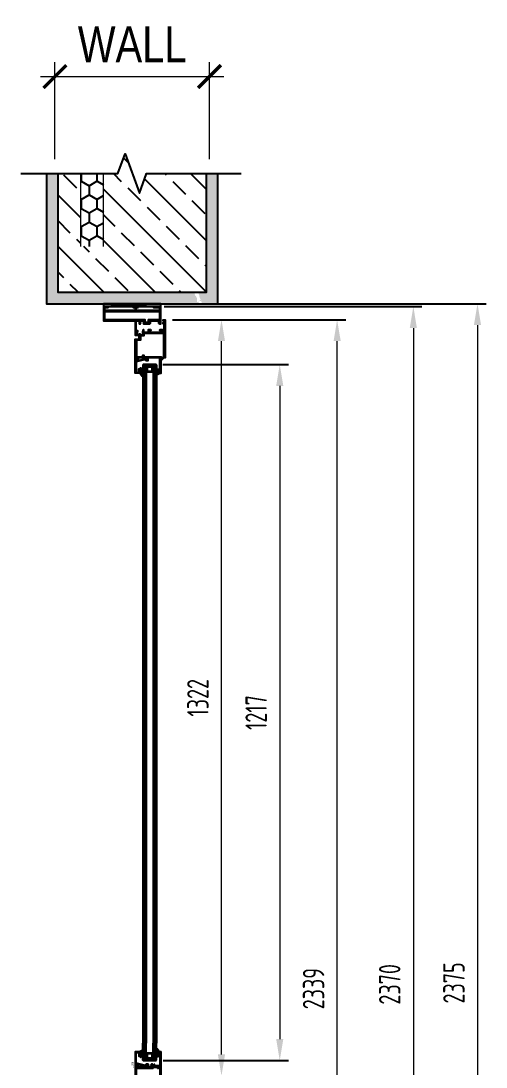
# Model space of a CAD drawing. Header units: inches. Extents: x 73201 to 76807, y -104362 to -100177.
# Drawn here: x 75993 to 76807, y -102006 to -100177 of the extents above; entities that cross this region are included whole.
import ezdxf
from ezdxf.enums import TextEntityAlignment as Align

# ---------------------------------------------------------------- set-up
doc = ezdxf.new("R2010")
doc.units = ezdxf.units.IN
doc.header["$MEASUREMENT"] = 0
doc.header["$PDMODE"] = 2
doc.linetypes.add('CONTINUA', pattern=[0])
for name, color, linetype in [('ALF - Aluminum Section', 3, 'Continuous'), ('DIM-IN', 12, 'Continuous'), ('HAT-WIN', 8, 'Continuous'), ('INSULATION', 27, 'Continuous'), ('PC HATCH', 44, 'Continuous'), ('screen', 7, 'Continuous'), ('WALL', 232, 'Continuous')]:
    doc.layers.add(name, color=color, linetype=linetype)
doc.styles.add('DIM TEXT', font='dim.shx', dxfattribs={"width": 0.8})
doc.styles.add('ORGADATA', font='txt', dxfattribs={"oblique": 1})
doc.styles.add('style1', font='sanss___.ttf', dxfattribs={"width": 0.8})
doc.dimstyles.new('DIM-IN', dxfattribs={"dimtxt": 62.5, "dimasz": 40, "dimexe": 25, "dimexo": 25, "dimgap": 25, "dimtad": 1, "dimdec": 0, "dimzin": 0, "dimdsep": 46, "dimtxsty": 'style1', "dimblk": 'ARCHTICK', "dimcen": 0.09, "dimdle": 25, "dimclrd": 1, "dimclre": 1, "dimclrt": 2, "dimadec": 0, "dimazin": 0, "dimtfac": 1, "dimtdec": 0, "dimtofl": 0, "dimtmove": 2, "dimatfit": 3, "dimfxl": 0, "dimtolj": 1, "dimtzin": 0, "dimlwd": 9, "dimlwe": 9, "dimarcsym": 0})
doc.dimstyles.new('PMI-15', dxfattribs={"dimscale": 15, "dimtxt": 2.5, "dimasz": 2.5, "dimexe": 1, "dimexo": 1, "dimgap": 1.5, "dimtad": 1, "dimdec": 0, "dimzin": 0, "dimdsep": 46, "dimtxsty": 'DIM TEXT', "dimcen": 0, "dimclrd": 252, "dimclre": 252, "dimclrt": 1, "dimadec": 1, "dimazin": 0, "dimtfac": 1, "dimtdec": 0, "dimtofl": 0, "dimtmove": 0, "dimatfit": 3, "dimfxl": 0, "dimtolj": 1, "dimtzin": 0, "dimlwd": 9, "dimlwe": -1, "dimarcsym": 0})

# ---------------------------------------------------------------- blocks, each defined once
blk = doc.blocks.new('APC-11600', base_point=(-100, 0))
at = {"color": 40, "linetype": 'Continuous'}
for points in [[(0, 30), (-12.75, 30, -1), (-12.75, 31.5), (-2, 31.5), (-2, 36.9), (-43, 36.9), (-43, 31.5), (-39.75, 31.5, -1), (-39.75, 30), (-48.25, 30, -1), (-48.25, 31.5), (-45, 31.5), (-45, 36.9), (-98, 36.9), (-98, 31.5), (-91.75, 31.5, -1), (-91.75, 30), (-100, 30), (-100, 55), (-45, 55), (-45, 80), (-39.8, 80), (-39.8, 78.45, -0.414214), (-40.55, 77.7), (-41.1, 77.7), (-41.1, 78.6), (-43.5, 78.6), (-43.5, 73.8), (-41.1, 73.8), (-41.1, 74.7), (-40.55, 74.7, -0.414214), (-39.8, 73.95), (-39.8, 72.4), (-43, 72.4), (-43, 55), (-38, 55), (-38, 59.5, -0.414214), (-37.5, 60), (-35.541204, 60, -0.339454), (-35.251427, 59.777646), (-35.010272, 58.877646, -0.493145), (-35.30005, 58.5), (-36.5, 58.5), (-36.5, 55), (-29, 55), (-29, 58.5), (-30.2, 58.5, -0.493145), (-30.489778, 58.877646), (-30.248623, 59.777646, -0.339454), (-29.958846, 60), (-19.3, 60, -0.414214), (-17.8, 58.5), (-17.8, 58), (-19.9, 58), (-19.9, 55), (-1.8, 55), (-1.8, 58), (-4, 58), (-4, 58.4, -0.414214), (-2.4, 60), (0, 60)], [(-27.5, 53), (-98, 53), (-98, 38.9), (-2, 38.9), (-2, 53), (-21.3999, 53, -0.414214), (-21.8999, 53.5), (-21.8999, 58), (-26.4, 58, 0.414214), (-27, 57.4), (-27, 53.5, -0.414214), (-27.5, 53)]]:
    blk.add_lwpolyline(points, format="xyb", close=True, dxfattribs=at)
blk = doc.blocks.new('APC-32105', base_point=(-48.2, -23.67))
at = {"color": 40, "linetype": 'Continuous'}
blk.add_lwpolyline([(3.8, 48.08), (3.8, 10.33), (-3.2, 10.33), (-3.2, 1.23, -0.857195), (-4.176627, 1.078915), (-4.7, 2.73), (-9.2, 2.73), (-9.2, -1.67), (-9.703995, -5.833078, -0.938672), (-10.7, -5.77), (-10.7, -1.67), (-14.7, -1.67), (-14.95, -1.42), (-15.2, -1.67), (-19.2, -1.67), (-19.2, -6.27), (-22.95, -6.27, -1), (-22.95, -4.77), (-21.2, -4.77), (-21.2, -1.67), (-41.2, -1.67), (-41.2, -4.77), (-39.45, -4.77, -1), (-39.45, -6.27), (-43.2, -6.27), (-43.2, -1.67), (-46.6, -1.67), (-46.6, -16.67), (-44.7, -16.67), (-44.7, -18.37, -1), (-45.7, -18.37), (-45.7, -17.92), (-47.2, -17.92), (-47.2, -22.42), (-45.7, -22.42), (-45.7, -21.97, -1), (-44.7, -21.97), (-44.7, -23.67), (-48.2, -23.67), (-48.2, 43.08), (-46.2, 43.08), (-41, 48.08), (-41, 70.08), (-36.3, 70.08), (-36.3, 68.33, -1), (-37.3, 68.33), (-37.3, 68.83), (-39.8, 68.83), (-39.8, 63.83), (-37.3, 63.83), (-37.3, 64.33, -1), (-36.3, 64.33), (-36.3, 62.58), (-39.3, 62.58), (-39.3, 44.33, 0.414216), (-38.049989, 43.08), (-18, 43.08), (-18, 48.08), (-15.8, 48.08, -0.414214), (-14.2, 46.48), (-14.2, 46.08), (-16.2, 46.08), (-16.2, 43.08), (1.8, 43.08), (1.8, 46.08), (-0.2, 46.08), (-0.2, 46.48, -0.414214), (1.4, 48.08), (3.8, 48.08)], format="xyb", close=True, dxfattribs=at)
blk.add_lwpolyline([(1.8, 12.33), (1.8, 41.08), (-9.2, 41.08), (-9.2, 38.58), (-11.2, 38.58), (-11.2, 41.08), (-41.3, 41.08), (-41.3, 45.016971), (-46.2, 40.305432), (-46.2, 0.33), (-11.2, 0.33), (-11.2, 4.73), (-5.2, 4.73), (-5.2, 12.33), (1.8, 12.33)], close=True, dxfattribs=at)
blk = doc.blocks.new('APC-11256', base_point=(6.8, -49.1))
at = {"color": 40, "linetype": 'Continuous'}
blk.add_lwpolyline([(17.4, -31.95, -1), (16.3, -31.95), (16.3, -28.85, -1), (17.4, -28.85), (17.4, -29.3), (19.2, -29.3), (19.2, -24.3), (17.4, -24.3), (17.4, -24.75, -1), (16.3, -24.75), (16.3, -22.8), (26.3, -22.8), (26.3, -44.05, -0.830877), (24.850333, -44.320123), (22.4, -44.900701), (22.4, -46.9), (22.8, -47.13094), (22.8, -47.3), (21.1, -49), (21.1, -45.208721), (9.4, -47.980898), (9.4, -48.1, -0.833502), (7.464895, -48.454372), (6.8, -46.7), (8.3, -46.7), (24.8, -42.790519), (24.8, -25.3, 0.414225), (23.799961, -24.3), (21.3, -24.3, 0.414223), (20.3, -25.300034), (20.3, -30.4), (17.4, -30.4), (17.4, -31.95)], format="xyb", close=True, dxfattribs=at)
blk = doc.blocks.new('APC-R005006E', base_point=(56.882605, -4.18531))
at = {"color": 1, "linetype": 'Continuous'}
for p, q in [((54.447421, -1.630742), (54.14923, -1.928934)), ((56.882626, -5.251091), (54.169266, -2.537731)), ((54.176237, -1.455673), (58.145523, -4.018134)), ((55.321092, -10.424749), (54.185808, -9.289465)), ((55.266005, -2.159197), (54.188485, -3.236716)), ((56.882618, -5.930737), (54.20117, -8.612185)), ((56.88261, -6.598113), (54.20334, -3.918844)), ((55.836286, -9.592904), (54.212246, -7.968865)), ((56.084589, -2.687652), (54.213771, -4.558469)), ((56.882634, -4.583683), (54.220608, -7.245709)), ((56.866673, -7.929214), (54.221505, -5.284046)), ((56.351479, -8.761059), (54.224304, -6.633884)), ((56.903172, -3.216106), (54.224638, -5.894641)), ((57.18189, -6.978504), (54.31394, -9.846454)), ((54.314396, -11.7), (54.43258, -10.080754)), ((55.708985, -9.798447), (54.354311, -11.153122)), ((54.805899, -11.256594), (54.37799, -10.828686)), ((57.348864, -7.150655), (54.504775, -11.742796)), ((57.166599, -4.188025), (54.904197, -1.925624)), ((56.882636, -4.346484), (56.882608, -6.823128)), ((56.982608, -6.92313), (57.262171, -7.000812)), ((58.1, -4.207171), (57.051075, -4.185656)), ((57.721756, -3.744561), (57.276047, -4.19027)), ((57.358515, -7.074018), (57.288965, -7.004469))]:
    blk.add_line(p, q, dxfattribs=at)
for centre, radius, start, end in [((54.16258, -1.482384), 0.03, 62.920284, 180), ((-66.656758, -6.209639), 120.881807, 358.368866, 2.241204), ((54.505588, -9.673056), 0.330292, 176.086981, 191.06523), ((53.898073, -10.212565), 0.55406, 16.875586, 59.240777), ((54.414396, -11.7), 0.1, 180, 334.6618), ((54.33258, -10.080754), 0.1, 0, 16.875586), ((57.040631, -4.343336), 0.158026, 86.210245, 181.141449), ((56.982608, -6.82313), 0.1, 179.999171, 270), ((57.262171, -7.100812), 0.1, 330.103655, 90), ((58.1, -4.107171), 0.1, 270, 62.920284)]:
    blk.add_arc(centre, radius, start, end, dxfattribs=at)
blk = doc.blocks.new('*U145')
at = {"color": 7, "linetype": 'Continuous'}
for p, q in [((-143.005684, 3238.6), (-131.005684, 3238.6)), ((-143.005684, 3238.2), (-131.005684, 3238.2)), ((-143.005684, 3237.8), (-131.005684, 3237.8)), ((-143.005684, 3237.4), (-131.005684, 3237.4)), ((-143.005684, 3237), (-131.005684, 3237)), ((-143.005684, 3236.6), (-131.005684, 3236.6)), ((-143.005684, 3236.2), (-141.805684, 3236.2)), ((-143.005684, 3235.8), (-142.205684, 3235.8)), ((-143.005684, 3235.4), (-142.605684, 3235.4)), ((-143.005684, 3235), (-142.995684, 3235)), ((-132.205684, 3236.2), (-131.005684, 3236.2)), ((-131.805684, 3235.8), (-131.005684, 3235.8)), ((-131.405684, 3235.4), (-131.005684, 3235.4)), ((-131.015684, 3235), (-131.005684, 3235))]:
    blk.add_line(p, q, dxfattribs=at)
blk = doc.blocks.new('APC-S032004E', base_point=(91.251609, -5.836221))
at = {"color": 1, "linetype": 'Continuous'}
for p, q in [((88.304506, -1.34813), (88.914441, -0.738195)), ((88.378472, -10.638825), (89.721774, -12.481602)), ((88.385173, -5.810393), (91.436409, -8.861629)), ((88.405711, -10.676193), (88.84281, -10.239095)), ((88.598218, -1.982322), (92.509035, -5.89314)), ((88.614549, -6.42624), (89.041749, -5.999041)), ((88.642414, -10.108749), (89.166207, -10.632542)), ((89.457827, -6.237801), (88.67278, -5.787314)), ((88.73599, -0.773056), (90.976745, -3.013811)), ((89.435534, -10.960207), (88.751294, -10.127756)), ((88.758831, -2.240843), (89.740428, -1.259246)), ((88.973644, -11.455299), (89.455143, -10.9738)), ((89.17056, -7.217268), (91.967686, -4.420142)), ((89.246127, -3.100586), (90.297242, -2.04947)), ((89.535158, -11.001493), (91.242531, -12.708866)), ((89.541577, -12.234404), (91.35133, -10.424651)), ((92.781706, -5.575387), (89.552996, -0.993245)), ((89.632379, -8.102487), (91.251609, -6.483257)), ((89.666991, -4.02676), (90.854057, -2.839694)), ((89.739534, -8.511792), (91.173323, -9.945582)), ((89.744961, -4.476104), (91.160691, -5.891834)), ((89.750025, -4.613286), (89.757367, -6.06332)), ((89.753438, -5.287351), (91.410871, -3.629918)), ((89.756208, -5.834389), (91.251609, -7.329791)), ((89.75821, -12.571584), (91.242531, -14.055905)), ((89.75908, -9.322824), (91.251609, -7.830295)), ((89.75908, -8.782954), (89.75908, -10.802929)), ((89.75908, -10.669863), (91.173323, -9.25562)), ((89.75908, -9.878377), (91.242531, -11.361828)), ((89.760156, -12.599414), (89.760156, -13.32027)), ((89.763955, -13.359065), (91.242531, -11.880489)), ((89.802676, -13.44356), (90.647985, -14.523289)), ((90.340072, -14.129986), (91.242531, -13.227527)), ((91.173323, -10.424651), (91.173323, -8.861629)), ((91.173323, -8.861629), (92.570868, -8.861629)), ((92.570868, -10.424651), (91.173323, -10.424651)), ((91.242531, -14.087122), (91.242531, -11.081977)), ((91.242531, -11.081977), (92.441386, -11.081977)), ((91.251609, -8.204303), (91.251609, -6.101772)), ((92.441386, -8.204303), (91.251609, -8.204303)), ((91.281373, -5.836221), (91.922908, -5.89314)), ((91.567314, -8.861629), (92.22464, -8.204303)), ((91.652393, -10.424651), (92.309719, -11.081977)), ((91.848342, -5.886524), (92.524501, -5.210365)), ((91.922908, -5.89314), (92.320107, -5.89314)), ((92.041043, -11.081977), (93.228537, -9.894483)), ((92.126122, -8.204303), (93.228537, -9.306718)), ((92.320107, -5.89314), (92.598981, -5.89314)), ((92.47276, -11.245019), (92.623469, -11.395727)), ((92.512153, -7.91679), (92.581446, -7.847497)), ((93.228537, -8.510477), (92.553493, -7.818858)), ((92.553493, -11.467422), (93.228537, -10.775803)), ((92.570868, -9.205114), (93.228537, -8.547444)), ((92.570868, -8.861629), (92.570868, -10.424651)), ((92.570868, -9.996087), (93.228537, -10.653757)), ((93.228537, -10.775803), (93.228537, -8.510477))]:
    blk.add_line(p, q, dxfattribs=at)
for centre, radius, start, end in [((88.510815, -5.979677), 0.210815, 99.895238, 225.918561), ((88.620938, -10.429855), 0.320092, 101.360732, 220.756604), ((88.906408, -1.352107), 0.601915, 116.623646, 213.658301), ((82.810673, -11.096689), 7.449703, 25.498485, 41.801068), ((75.047549, -10.580251), 16.048209, 25.470036, 33.658301), ((88.543245, -6.16558), 0.399525, 80.104762, 99.895238), ((88.632452, -10.487163), 0.378545, 71.702989, 101.360732), ((88.538706, -6.191597), 0.425936, 71.652752, 80.104762), ((88.964305, -1.467605), 0.731113, 63.376354, 116.623646), ((88.772335, -1.850567), 1.159496, 47.679597, 63.376354), ((89.55908, -10.802929), 0.2, 231.849244, 0), ((89.557369, -6.064332), 0.2, 240.151286, 0.29008), ((87.868452, -8.782954), 1.890628, 0, 28.194813), ((87.547933, -4.625897), 2.202128, 0.32811, 25.470036), ((89.560156, -12.599414), 0.2, 0, 36.090389), ((89.960156, -13.32027), 0.2, 180, 218.057005), ((90.805464, -14.4), 0.2, 218.057005, 285.697834), ((90.717531, -14.087122), 0.525, 285.697834, 0), ((91.269562, -5.969341), 0.133643, 84.929831, 262.279893), ((93.706265, -8.363167), 1.274816, 154.724545, 172.841369), ((93.706265, -10.923113), 1.274816, 187.158631, 205.275455), ((92.616497, -5.691798), 0.202102, 265.027939, 35.169634)]:
    blk.add_arc(centre, radius, start, end, dxfattribs=at)
blk = doc.blocks.new('APC-11360', base_point=(83.4, -55.2))
at = {"color": 40, "linetype": 'Continuous'}
for points in [[(83.4, -54.7), (83.4, 28.8, -0.414214), (83.9, 29.3), (88.6, 29.3), (88.6, 27.75, -0.414214), (87.85, 27), (87.3, 27), (87.3, 27.9), (84.9, 27.9), (84.9, 23.1), (87.3, 23.1), (87.3, 24), (87.85, 24, -0.414214), (88.6, 23.25), (88.6, 21.7), (85.4, 21.7), (85.4, 4.3), (94.6, 4.3), (94.6, 6.8, -1), (95.6, 6.8), (95.6, 4.3), (97.8, 4.3), (97.8, 6.8, -0.414214), (98.3, 7.3), (99.8, 7.3, -0.414214), (101, 6.1), (101, 5.8), (99.3, 5.8), (99.3, 2.3), (106.7, 2.3), (106.7, 5.8), (105, 5.8), (105, 6.1, -0.414214), (106.2, 7.3), (109.1, 7.3, -0.414214), (110.6, 5.8), (110.6, 5.3), (108.5, 5.3), (108.5, 2.3), (126.6, 2.3), (126.6, 5.3), (124.4, 5.3), (124.4, 5.7, -0.414214), (126, 7.3), (128.4, 7.3), (128.4, -33.2), (126, -33.2, -0.414214), (124.4, -31.6), (124.4, -31.2), (126.6, -31.2), (126.6, -28.2), (108.5, -28.2), (108.5, -31.2), (110.6, -31.2), (110.6, -31.7, -0.414214), (109.1, -33.2), (106.2, -33.2, -0.414214), (105, -32), (105, -31.7), (106.7, -31.7), (106.7, -28.2), (99.3, -28.2), (99.3, -31.7), (101, -31.7), (101, -32, -0.414214), (99.8, -33.2), (98.3, -33.2, -0.414214), (97.8, -32.7), (97.8, -30.2), (95.6, -30.2), (95.6, -32.7, -1), (94.6, -32.7), (94.6, -30.2), (85.4, -30.2), (85.4, -47.6), (88.6, -47.6), (88.6, -49.15, -0.414214), (87.85, -49.9), (87.3, -49.9), (87.3, -49), (84.9, -49), (84.9, -53.8), (87.3, -53.8), (87.3, -52.9), (87.85, -52.9, -0.414214), (88.6, -53.65), (88.6, -55.2), (83.9, -55.2, -0.414214), (83.4, -54.7)], [(85.4, 2.3), (85.4, -28.2), (87.9, -28.2), (87.9, -26.5, -0.414214), (88.2, -26.2), (89.1, -26.2, -0.414214), (89.4, -26.5), (89.4, -28.2), (97.3, -28.2), (97.3, -26.7, -0.414214), (97.8, -26.2), (126.4, -26.2), (126.4, 0.3), (97.8, 0.3, -0.414214), (97.3, 0.8), (97.3, 2.3), (89.4, 2.3), (89.4, 0.6, -0.414214), (89.1, 0.3), (88.2, 0.3, -0.414214), (87.9, 0.6), (87.9, 2.3), (85.4, 2.3)]]:
    blk.add_lwpolyline(points, format="xyb", close=True, dxfattribs=at)
blk = doc.blocks.new('*U146')
at = {"color": 7, "linetype": 'Continuous'}
for p, q in [((-143.005684, 2080.35), (-142.855684, 2080.35)), ((-143.005684, 2079.95), (-142.455684, 2079.95)), ((-143.005684, 2079.55), (-142.055684, 2079.55)), ((-143.005684, 2079.15), (-141.655684, 2079.15)), ((-143.005684, 2078.75), (-131.005684, 2078.75)), ((-143.005684, 2078.35), (-131.005684, 2078.35)), ((-143.005684, 2077.95), (-131.005684, 2077.95)), ((-143.005684, 2077.55), (-131.005684, 2077.55)), ((-143.005684, 2077.15), (-131.005684, 2077.15)), ((-143.005684, 2076.75), (-131.005684, 2076.75)), ((-132.355684, 2079.15), (-131.005684, 2079.15)), ((-131.955684, 2079.55), (-131.005684, 2079.55)), ((-131.555684, 2079.95), (-131.005684, 2079.95)), ((-131.155684, 2080.35), (-131.005684, 2080.35))]:
    blk.add_line(p, q, dxfattribs=at)
blk = doc.blocks.new('*D258')
at = {"layer": 'Defpoints', "color": 0}
for p in [(76237.8, -100671), (76232.4, -103046), (76791.7, -103046)]:
    blk.add_point(p, dxfattribs=at)
at = {"layer": 'screen', "color": 252}
for p, q in [((76252.8, -100671), (76806.7, -100671)), ((76247.4, -103046), (76806.7, -103046))]:
    blk.add_line(p, q, dxfattribs=at)
at = {"layer": 'screen', "color": 252, "lineweight": 9}
blk.add_line((76791.7, -100708.5), (76791.7, -103008.5), dxfattribs=at)
at = {"layer": 'screen', "color": 252}
for points in [[(76785.4, -100708.5), (76797.9, -100708.5), (76791.7, -100671)], [(76785.4, -103008.5), (76797.9, -103008.5), (76791.7, -103046)]]:
    blk.add_solid(points, dxfattribs=at)
at = {"layer": 'screen', "color": 1, "insert": (76750.4, -101858.5), "char_height": 37.5, "attachment_point": 5, "rotation": 90, "style": 'DIM TEXT'}
blk.add_mtext('\\A1;2375', dxfattribs=at)
blk = doc.blocks.new('*D259')
at = {"layer": 'Defpoints', "color": 0}
for p in [(76228.8, -100676), (76232.4, -103046), (76679.5, -103046)]:
    blk.add_point(p, dxfattribs=at)
at = {"layer": 'screen', "color": 252}
for p, q in [((76243.8, -100676), (76694.5, -100676)), ((76247.4, -103046), (76694.5, -103046))]:
    blk.add_line(p, q, dxfattribs=at)
at = {"layer": 'screen', "color": 252, "lineweight": 9}
blk.add_line((76679.5, -100713.5), (76679.5, -103008.5), dxfattribs=at)
at = {"layer": 'screen', "color": 252}
for points in [[(76673.2, -100713.5), (76685.7, -100713.5), (76679.5, -100676)], [(76673.2, -103008.5), (76685.7, -103008.5), (76679.5, -103046)]]:
    blk.add_solid(points, dxfattribs=at)
at = {"layer": 'screen', "color": 1, "insert": (76638.2, -101861), "char_height": 37.5, "attachment_point": 5, "rotation": 90, "style": 'DIM TEXT'}
blk.add_mtext('\\A1;2370', dxfattribs=at)
blk = doc.blocks.new('*D260')
at = {"layer": 'Defpoints', "color": 0}
for p in [(76243.5, -100699), (76546.2, -100699), (76237.3, -103038)]:
    blk.add_point(p, dxfattribs=at)
at = {"layer": 'screen', "color": 252}
for p, q in [((76258.5, -100699), (76561.2, -100699)), ((76252.3, -103038), (76561.2, -103038))]:
    blk.add_line(p, q, dxfattribs=at)
at = {"layer": 'screen', "color": 252, "lineweight": 9}
blk.add_line((76546.2, -103000.5), (76546.2, -100736.5), dxfattribs=at)
at = {"layer": 'screen', "color": 252}
for points in [[(76540, -100736.5), (76552.5, -100736.5), (76546.2, -100699)], [(76540, -103000.5), (76552.5, -103000.5), (76546.2, -103038)]]:
    blk.add_solid(points, dxfattribs=at)
at = {"layer": 'screen', "color": 1, "insert": (76505, -101868.5), "char_height": 37.5, "attachment_point": 5, "rotation": 90, "style": 'DIM TEXT'}
blk.add_mtext('\\A1;2339', dxfattribs=at)
blk = doc.blocks.new('*D261')
at = {"layer": 'Defpoints', "color": 0}
for p in [(76226.3, -100777.3), (76227.3, -101994.2), (76445.9, -101994.2)]:
    blk.add_point(p, dxfattribs=at)
at = {"layer": 'screen', "color": 252}
for p, q in [((76241.3, -100777.3), (76460.9, -100777.3)), ((76242.3, -101994.2), (76460.9, -101994.2))]:
    blk.add_line(p, q, dxfattribs=at)
at = {"layer": 'screen', "color": 252, "lineweight": 9}
blk.add_line((76445.9, -100814.8), (76445.9, -101956.7), dxfattribs=at)
at = {"layer": 'screen', "color": 252}
for points in [[(76439.6, -100814.8), (76452.1, -100814.8), (76445.9, -100777.3)], [(76439.6, -101956.7), (76452.1, -101956.7), (76445.9, -101994.2)]]:
    blk.add_solid(points, dxfattribs=at)
at = {"layer": 'screen', "color": 1, "insert": (76404.6, -101385.8), "char_height": 37.5, "attachment_point": 5, "rotation": 90, "style": 'DIM TEXT'}
blk.add_mtext('\\A1;1217', dxfattribs=at)
blk = doc.blocks.new('*D264')
at = {"layer": 'Defpoints', "color": 0}
for p in [(76243.5, -100699), (76344, -100699), (76238.3, -102021)]:
    blk.add_point(p, dxfattribs=at)
at = {"layer": 'screen', "color": 252}
for p, q in [((76258.5, -100699), (76359, -100699)), ((76253.3, -102021), (76359, -102021))]:
    blk.add_line(p, q, dxfattribs=at)
at = {"layer": 'screen', "color": 252, "lineweight": 9}
blk.add_line((76344, -101983.5), (76344, -100736.5), dxfattribs=at)
at = {"layer": 'screen', "color": 252}
for points in [[(76337.7, -100736.5), (76350.2, -100736.5), (76344, -100699)], [(76337.7, -101983.5), (76350.2, -101983.5), (76344, -102021)]]:
    blk.add_solid(points, dxfattribs=at)
at = {"layer": 'screen', "color": 1, "insert": (76302.7, -101360), "char_height": 37.5, "attachment_point": 5, "rotation": 90, "style": 'DIM TEXT'}
blk.add_mtext('\\A1;1322', dxfattribs=at)
blk = doc.blocks.new('_ArchTick')
at = {"color": 0, "linetype": 'ByBlock', "const_width": 0.15}
blk.add_lwpolyline([(-0.5, -0.5), (0.5, 0.5)], dxfattribs=at)
blk = doc.blocks.new('*D246')
at = {"layer": 'Defpoints', "color": 0}
for p in [(76323, -100273.9), (76052.8, -100443.6), (76323, -100443.6)]:
    blk.add_point(p, dxfattribs=at)
at = {"layer": 'DIM-IN', "color": 1, "lineweight": 9}
for p, q in [((76052.8, -100418.6), (76052.8, -100248.9)), ((76323, -100418.6), (76323, -100248.9)), ((76027.8, -100273.9), (76348, -100273.9))]:
    blk.add_line(p, q, dxfattribs=at)
at = {"layer": 'DIM-IN', "color": 1, "lineweight": 9, "xscale": 40, "yscale": 40, "zscale": 40, "rotation": 180}
blk.add_blockref('_ArchTick', (76052.8, -100273.9), dxfattribs=at)
at = {"layer": 'DIM-IN', "color": 1, "lineweight": 9, "xscale": 40, "yscale": 40, "zscale": 40}
blk.add_blockref('_ArchTick', (76323, -100273.9), dxfattribs=at)
at = {"layer": 'DIM-IN', "color": 2, "insert": (76187.9, -100217.6), "char_height": 62.5, "attachment_point": 5, "style": 'style1'}
blk.add_mtext('\\A1;WALL', dxfattribs=at)

msp = doc.modelspace()

# ---------------------------------------------------------------- hatches: boundary and pattern name
at = {"layer": 'ALF - Aluminum Section'}
h = msp.add_hatch(dxfattribs=at)
h.set_pattern_fill('HONEY', color=146, scale=5, angle=90, style=0)
h.set_pattern_definition([(270, (93833.896, 945165.687), (13.74815, -23.8125), [15.875, -31.75]), (30, (93833.896, 945165.687), (13.74815493, 23.81249716), [15.875, -31.75]), (330, (93833.896, 945165.687), (27.49630493, -2.84e-06), [-31.75, 15.875])])
h.paths.add_polyline_path([(76097.8, -100571), (76137.8, -100571), (76137.8, -100443.6), (76097.8, -100443.6)])
at = {"layer": 'HAT-WIN'}
h = msp.add_hatch(dxfattribs=at)
h.set_pattern_fill('AR-SAND', color=256, scale=0.1, angle=90)
h.set_pattern_definition([(127.5, (66526.6455, -1146410.7868), (-4.894132373, -0.16000313), [0, -3.8608, 0, -4.318, 0, -4.1275]), (97.5, (66526.6455, -1146410.787), (-7.168251006, 4.49523283), [0, -2.0828, 0, -3.4798, 0, -1.3335]), (57.5, (66526.6455, -1146413.911), (-0.014371847, 7.909923702), [0, -1.27, 0, -4.572, 0, -5.969]), (47.5, (66526.6455, -1146413.911), (-2.229293233, 7.635564525), [0, -0.635, 0, -2.9972, 0, -3.429])])
h.paths.add_polyline_path([(76037.8, -100443.6), (76037.8, -100671), (76305.2, -100671), (76305.1, -100670.7), (76304.2, -100670.6), (76304.8, -100669.8), (76304.3, -100668.8), (76303.4, -100668.7), (76304, -100668), (76303.8, -100667.4), (76302.8, -100667.8), (76301.1, -100668.1), (76300.9, -100663), (76301.1, -100663.1), (76301.5, -100662.6), (76301, -100661.3), (76300.3, -100661.2), (76300.7, -100660.7), (76300.2, -100659.4), (76299.6, -100659.3), (76299.8, -100659), (76299.1, -100657.5), (76298.1, -100657.3), (76298.4, -100657.2), (76297.5, -100654.9), (76296.6, -100652.6), (76296.5, -100652.6), (76295.9, -100651), (76057.8, -100651), (76057.8, -100443.6)])
h.paths.add_polyline_path([(76317.8, -100443.6), (76317.8, -100651), (76303, -100651), (76303.6, -100652.4), (76304.3, -100654.8), (76304.5, -100654.7), (76305.7, -100657.7), (76305.2, -100658.4), (76305.7, -100659.7), (76306.3, -100659.8), (76305.9, -100660.3), (76306.5, -100661.8), (76307.1, -100661.7), (76306.5, -100662.4), (76307, -100663.5), (76307.9, -100663.6), (76307.3, -100664.3), (76305.5, -100664.6), (76306.2, -100666.5), (76308.1, -100666.2), (76308.5, -100667.2), (76309.4, -100667.3), (76308.8, -100668.1), (76309.3, -100669.1), (76310.2, -100669.2), (76309.6, -100669.9), (76310, -100671), (76310.3, -100671), (76337.8, -100671), (76337.8, -100443.6)])
h.paths.add_polyline_path([(76310.2, -100664.3), (76307.9, -100665.2), (76308, -100665.4), (76308.5, -100665.4), (76308.9, -100665.3)], flags=16)
at = {"layer": 'PC HATCH'}
h = msp.add_hatch(dxfattribs=at)
h.set_pattern_fill('ANSI33', color=256, scale=10, angle=90, style=0)
h.set_pattern_definition([(135, (76337.776, -100671), (-44.901, -44.901), []), (135, (76337.776, -100626.1), (-44.901, -44.901), [31.75, -15.875])])
h.paths.add_polyline_path([(76317.8, -100443.6), (76317.8, -100651), (76057.8, -100651), (76057.8, -100443.6), (76097.8, -100443.6), (76097.8, -100571), (76137.8, -100571), (76137.8, -100443.6), (76162.9, -100443.6), (76175.4, -100409.2), (76200.4, -100477.9), (76212.9, -100443.6)])

# ---------------------------------------------------------------- linework, layer by layer
at = {"color": 4, "linetype": 'Continuous'}
for p, q in [((76206.8, -100777.3, 0), (76206.3, -100777.8, 0)), ((76211.8, -100777.3, 0), (76206.8, -100777.3, 0)), ((76207.3, -100777.3, 0), (76207.3, -101283.2, 0)), ((76208.3, -100777.3, 0), (76208.3, -101283.2, 0)), ((76209.3, -100777.3, 0), (76209.3, -101283.2, 0)), ((76210.3, -100777.3, 0), (76210.3, -101283.2, 0)), ((76211.3, -100777.3, 0), (76211.3, -101283.2, 0)), ((76212.3, -100777.8, 0), (76211.8, -100777.3, 0)), ((76224.8, -100777.3, 0), (76224.3, -100777.8, 0)), ((76229.8, -100777.3, 0), (76224.8, -100777.3, 0)), ((76225.3, -100777.3, 0), (76225.3, -101283.2, 0)), ((76226.3, -100777.3, 0), (76226.3, -101283.2, 0)), ((76227.3, -100777.3, 0), (76227.3, -101283.2, 0)), ((76228.3, -100777.3, 0), (76228.3, -101283.2, 0)), ((76229.3, -100777.3, 0), (76229.3, -101283.2, 0)), ((76230.3, -100777.8, 0), (76229.8, -100777.3, 0)), ((76206.3, -100777.8, 0), (76206.3, -101283.2, 0)), ((76212.3, -100777.8, 0), (76212.3, -101283.2, 0)), ((76224.3, -100777.8, 0), (76224.3, -101283.2, 0)), ((76230.3, -100777.8, 0), (76230.3, -101283.2, 0)), ((76206.3, -101273.4, 0), (76206.3, -101963.7, 0)), ((76207.3, -101273.4, 0), (76207.3, -101963.7, 0)), ((76208.3, -101273.4, 0), (76208.3, -101963.7, 0)), ((76209.3, -101273.4, 0), (76209.3, -101963.7, 0)), ((76210.3, -101273.4, 0), (76210.3, -101963.7, 0)), ((76211.3, -101273.4, 0), (76211.3, -101963.7, 0)), ((76212.3, -101273.4, 0), (76212.3, -101963.7, 0)), ((76224.3, -101273.4, 0), (76224.3, -101963.7, 0)), ((76225.3, -101273.4, 0), (76225.3, -101963.7, 0)), ((76226.3, -101273.4, 0), (76226.3, -101963.7, 0)), ((76227.3, -101273.4, 0), (76227.3, -101963.7, 0)), ((76228.3, -101273.4, 0), (76228.3, -101963.7, 0)), ((76229.3, -101273.4, 0), (76229.3, -101963.7, 0)), ((76230.3, -101273.4, 0), (76230.3, -101963.7, 0)), ((76206.3, -101993.7, 0), (76206.3, -101963.7, 0)), ((76207.3, -101994.2, 0), (76207.3, -101963.7, 0)), ((76208.3, -101994.2, 0), (76208.3, -101963.7, 0)), ((76209.3, -101994.2, 0), (76209.3, -101963.7, 0)), ((76210.3, -101994.2, 0), (76210.3, -101963.7, 0)), ((76211.3, -101994.2, 0), (76211.3, -101963.7, 0)), ((76212.3, -101993.7, 0), (76212.3, -101963.7, 0)), ((76224.3, -101993.7, 0), (76224.3, -101963.7, 0)), ((76225.3, -101994.2, 0), (76225.3, -101963.7, 0)), ((76226.3, -101994.2, 0), (76226.3, -101963.7, 0)), ((76227.3, -101994.2, 0), (76227.3, -101963.7, 0)), ((76228.3, -101994.2, 0), (76228.3, -101963.7, 0)), ((76229.3, -101994.2, 0), (76229.3, -101963.7, 0)), ((76230.3, -101993.7, 0), (76230.3, -101963.7, 0)), ((76206.3, -101993.7, 0), (76206.8, -101994.2, 0)), ((76206.8, -101994.2, 0), (76211.8, -101994.2, 0)), ((76211.8, -101994.2, 0), (76212.3, -101993.7, 0)), ((76224.3, -101993.7, 0), (76224.8, -101994.2, 0)), ((76224.8, -101994.2, 0), (76229.8, -101994.2, 0)), ((76229.8, -101994.2, 0), (76230.3, -101993.7, 0))]:
    msp.add_line(p, q, dxfattribs=at)
at = {"color": 7, "linetype": 'Continuous'}
for p, q in [((76214.1, -100780.3, 0), (76212.6, -100781.8, 0)), ((76212.6, -100781.8, 0), (76212.6, -100790.3, 0)), ((76212.6, -100790.3, 0), (76224, -100790.3, 0)), ((76222.5, -100780.3, 0), (76214.1, -100780.3, 0)), ((76215.1, -100781.8, 0), (76214.1, -100782.8, 0)), ((76214.1, -100782.8, 0), (76214.1, -100788.8, 0)), ((76214.1, -100788.8, 0), (76222.5, -100788.8, 0)), ((76221.5, -100781.8, 0), (76215.1, -100781.8, 0)), ((76222.5, -100782.8, 0), (76221.5, -100781.8, 0)), ((76224, -100781.8, 0), (76222.5, -100780.3, 0)), ((76222.5, -100788.8, 0), (76222.5, -100782.8, 0)), ((76224, -100790.3, 0), (76224, -100781.8, 0)), ((76224, -101981.2, 0), (76212.6, -101981.2, 0)), ((76212.6, -101981.2, 0), (76212.6, -101989.7, 0)), ((76222.5, -101982.7, 0), (76214.1, -101982.7, 0)), ((76214.1, -101982.7, 0), (76214.1, -101988.7, 0)), ((76222.5, -101988.7, 0), (76222.5, -101982.7, 0)), ((76224, -101989.7, 0), (76224, -101981.2, 0)), ((76212.6, -101989.7, 0), (76214.1, -101991.2, 0)), ((76214.1, -101988.7, 0), (76215.1, -101989.7, 0)), ((76214.1, -101991.2, 0), (76222.5, -101991.2, 0)), ((76215.1, -101989.7, 0), (76221.5, -101989.7, 0)), ((76221.5, -101989.7, 0), (76222.5, -101988.7, 0)), ((76222.5, -101991.2, 0), (76224, -101989.7, 0))]:
    msp.add_line(p, q, dxfattribs=at)
at = {"color": 7, "linetype": 'Continuous', "elevation": 0}
for points in [[(76224.3, -100777.3), (76224.3, -100781), (76222.8, -100779.5), (76213.8, -100779.5), (76212.3, -100781), (76212.3, -100777.3), (76224.3, -100777.3)], [(76212.3, -101994.2), (76212.3, -101990.5), (76213.8, -101992), (76222.8, -101992), (76224.3, -101990.5), (76224.3, -101994.2), (76212.3, -101994.2)]]:
    msp.add_lwpolyline(points, close=True, dxfattribs=at)
at = {"layer": 'INSULATION', "color": 27, "linetype": 'CONTINUA', "lineweight": 0}
for p, q in [((76097.8, -100571, 0), (76097.8, -100443.6, 0)), ((76137.8, -100571, 0), (76137.8, -100443.6, 0))]:
    msp.add_line(p, q, dxfattribs=at)
at = {"layer": 'screen', "color": 1}
for p, q in [((76237.8, -100671, 0), (76137.8, -100676, 0)), ((76137.8, -100671, 0), (76237.8, -100676, 0))]:
    msp.add_line(p, q, dxfattribs=at)
at = {"layer": 'screen', "color": 1, "elevation": 0}
msp.add_lwpolyline([(76237.8, -100671), (76137.8, -100671), (76137.8, -100676), (76237.8, -100676)], close=True, dxfattribs=at)
at = {"layer": 'WALL', "color": 8, "elevation": 0}
msp.add_lwpolyline([(75993.3, -100443.6), (76162.9, -100443.6), (76175.4, -100409.2), (76200.4, -100477.9), (76212.9, -100443.6), (76378.2, -100443.6)], dxfattribs=at)
at = {"layer": 'WALL', "color": 3, "elevation": 0}
for points in [[(76037.8, -100443.6), (76037.8, -100671), (76337.8, -100671), (76337.8, -100443.6)], [(76057.8, -100443.6), (76057.8, -100651), (76317.8, -100651), (76317.8, -100443.6)]]:
    msp.add_lwpolyline(points, dxfattribs=at)

# ---------------------------------------------------------------- block references
at = {"color": 0, "yscale": -1}
msp.add_blockref('APC-11600', (76137.8, -100646, 0), dxfattribs=at)
for name, p, xscale in [('APC-32105', (76245.3, -100699, 0), -1), ('APC-11256', (76212.8, -100766.4, 0), -1), ('APC-S032004E', (76203.3, -100792.8, 0), -1.017944), ('APC-R005006E', (76233.3, -100792.7, 0), 1.128682)]:
    msp.add_blockref(name, p, dxfattribs=dict(at, xscale=xscale))
at = {"color": 7, "xscale": -1}
msp.add_blockref('*U145', (76081.3, -104016, 0), dxfattribs=at)
at = {"color": 0}
for name, p, xscale in [('APC-11360', (76238.3, -102063.2, 0), -1), ('APC-11256', (76212.8, -102005, 0), -1), ('APC-R005006E', (76203.3, -101978.7, 0), -1.128682), ('APC-S032004E', (76233.3, -101978.7, 0), 1.017944)]:
    msp.add_blockref(name, p, dxfattribs=dict(at, xscale=xscale))
at = {"color": 7}
msp.add_blockref('*U146', (76355.3, -104071, 0), dxfattribs=at)

# ---------------------------------------------------------------- texts
at = {"color": 40, "style": 'ORGADATA', "width": 0.772222}
msp.add_text('11256', height=3.17, rotation=90, dxfattribs=at).set_placement((76187.1, -101996.4, 0), align=Align.TOP_RIGHT)

# ---------------------------------------------------------------- dimensions: what is measured, and where the dimension line sits
at = {"layer": 'DIM-IN'}
dim = msp.add_linear_dim(base=(76323, -100273.9, 0), p1=(76052.8, -100443.6, 0), p2=(76323, -100443.6, 0), angle=180, text='WALL', dimstyle='DIM-IN', dxfattribs=at)
dim.commit()
dim.dimension.update_dxf_attribs({"geometry": '*D246', "text_midpoint": (76187.9, -100217.6, 0)})
at = {"layer": 'screen', "color": 1}
for base, p1, p2, override, picture, middle in [((76679.5, -103046, 0), (76228.8, -100676, 0), (76232.4, -103046, 0), {"dimfxl": 1.5, "dimtfill": 1, "dimarcsym": 1}, '*D259', (76638.2, -101861, 0)), ((76791.7, -103046, 0), (76237.8, -100671, 0), (76232.4, -103046, 0), {"dimfxl": 1.5, "dimtfill": 1, "dimarcsym": 1}, '*D258', (76750.4, -101858.5, 0)), ((76546.2, -100699, 0), (76237.3, -103038, 0), (76243.5, -100699, 0), {"dimfxl": 1.5, "dimtfill": 1, "dimarcsym": 1}, '*D260', (76505, -101868.5, 0)), ((76344, -100699, 0), (76238.3, -102021, 0), (76243.5, -100699, 0), {"dimtmove": 1, "dimfxl": 1.5, "dimtfill": 1, "dimarcsym": 1}, '*D264', (76302.7, -101360, 0)), ((76445.9, -101994.2, 0), (76226.3, -100777.3, 0), (76227.3, -101994.2, 0), {"dimfxl": 1.5, "dimtfill": 1, "dimarcsym": 1}, '*D261', (76404.6, -101385.8, 0))]:
    dim = msp.add_linear_dim(base=base, p1=p1, p2=p2, angle=90, dimstyle='PMI-15', override=override, dxfattribs=at)
    dim.commit()
    dim.dimension.update_dxf_attribs({"geometry": picture, "text_midpoint": middle})

doc.saveas('drawing.dxf')
